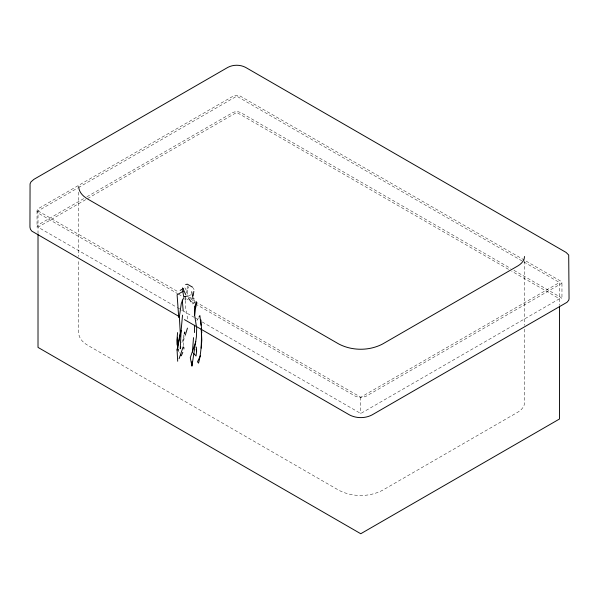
<?xml version="1.0" encoding="UTF-8"?>
<svg xmlns="http://www.w3.org/2000/svg" width="599" height="599" viewBox="0 0 599 599"><rect width="100%" height="100%" fill="white"/><g stroke="black" fill="none" stroke-linecap="round" stroke-linejoin="round"><path stroke-width="0.45" stroke-dasharray="3 2.25" d="M187.292 286L187 291.384L187.787 294.76M183.653 345.623L183.324 341.408L184.23 335.433M181.909 342.583L184.035 334.654M183.324 341.408L184.979 336.091M186.386 293.031L188.857 286.599M196.876 320.555L198.591 317.68M38.014 233.692L38.014 210.915L77.6 188.064M78.402 187.599L236.732 96.184L523.069 261.501M83.658 198.651L39.115 224.37L37.535 225.703L37.041 227.163L37.041 210.915M86.9 196.779L232.689 112.612L235.31 111.706L238.147 111.713L240.776 112.619L510.685 268.449M195.484 303.978L355.312 396.179A8.97 5.181 0 0 0 359.587 397.212L360.755 397.249L559.473 282.518L559.473 305.295M202.215 321.963L360.755 413.497L559.473 298.766L511.748 271.212M194.78 302.675L192.474 303.97L191.5 302.51M188.865 295.689L191.066 294.745M190.894 299.178L360.755 397.249L361.923 397.212A8.903 5.136 0 0 0 366.191 396.194L561.353 283.559A2.95 1.7 0 0 0 561.345 281.485L525.278 260.625M190.242 298.324L194.428 298.774L194.51 305.191M188.281 296.977L194.428 298.774M524.469 260.161L240.064 96.012A5.473 3.16 0 0 0 233.393 96.005L38.396 208.594A6.604 3.811 0 0 0 38.411 213.237L177.656 293.69M523.878 261.973L559.473 282.518M513.927 270.321L560.941 297.463L561.959 298.774L561.959 282.518M508.514 269.348L236.732 112.432L38.014 227.163L176.331 307.017M38.014 210.915L178.757 292.17M178.472 294.154L182.523 296.498M186.574 298.834L188.191 299.77M191.433 301.641L194.668 303.513M177.139 307.489L181.991 310.289M182.8 310.754L194.128 317.298M194.937 317.762L198.98 320.098M177.633 347.66L179.61 353.096M192.998 287.827L194.098 289.624M184.881 287.82L187.412 292.207M178.225 349.307L178.772 351.74M187.659 318.997L185.57 307.25L185.323 300.893M524.537 261.142L524.537 325.414M524.537 329.136L524.537 402.723C524.477 406.946 521.19 410.233 517.753 412.217L382.664 490.207C369.216 497.275 352.107 497.23 338.667 490.162L87.604 345.211C83.119 342.621 78.813 338.353 78.701 332.842L78.701 260.191M360.755 397.249L360.755 413.497M78.701 192.189L78.701 256.462"/><path stroke-width="0.9" d="M194.458 332.55L194.555 325.279M196.704 327.743L196.405 336.855L191.95 365.974L190.28 357.715L195.821 341.677M191.95 365.974L192.114 361.354M182.53 315.156L181.108 330.476L180.247 348.745L180.726 346.986M177.499 337.252L177.132 344.432L177.858 347.682M201.249 348.116L201.803 340.067L201.286 328.746M192.451 352.107L193.499 337.634M177.574 332.58L176.982 340.03L177.633 347.66M524.537 256.484C524.477 260.7 521.19 263.987 517.753 265.978L382.664 343.968C369.216 351.036 352.107 350.992 338.667 343.923L87.604 198.973C83.119 196.375 78.813 192.107 78.701 186.603M195.573 308.081L196.315 301.806L194.638 315.284L196.517 327.039M196.337 347.038L196.622 351.126L196.03 355.986L193.642 353.403M193.185 295.809L193.836 291.391M184.485 333.718L184.747 332.011L184.275 333.778M177.693 361.249L177.087 350.101L180.262 332.692L179.348 316.804L181.317 303.408L183.646 297.725M177.087 350.101L181.108 330.476M185.256 335.2L187.457 328.117M179.086 358.734L183.182 346.761M182.792 352.332L181.295 355.813L180.449 354.458M200.47 355.701L197.505 361.766L198.531 363.151C201.541 352.115 201.646 340.202 201.301 328.769M199.018 316.961L199.879 315.523L200.957 325.227M183.159 291.301L177.102 294.73L178.734 317.612M180.172 290.395L183.309 288.681M185.66 284.495L187.39 284.203L192.623 287.228M188.131 296.011L183.676 296.572L182.643 290.328M178.764 316.339L31.799 231.109L30.422 229.2L29.95 227.156L30.062 183.878L30.983 181.886L33.941 179.326L227.837 67.38C233.273 64.527 240.177 64.542 245.605 67.395L566.1 252.434L568.706 255.032L569.05 298.781L568.713 300.279L566.991 302.3L372.091 414.897C365.165 418.536 356.353 418.514 349.427 414.875L184.425 319.611M188.565 298.145L191.006 301.784M182.575 287.902L185.772 294.626M196.135 349.464L196.622 351.126M191.68 291.75L193.185 299.193M182.291 300.002L183.174 310.836M183.788 347.308L183.915 348.992M200.942 319.948L201.766 332.797M185.143 296.355L185.286 299.987M194.525 306.111L194.638 315.284M559.473 306.224L559.473 419.008L360.755 533.739L38.014 347.405L38.014 234.621"/></g></svg>
